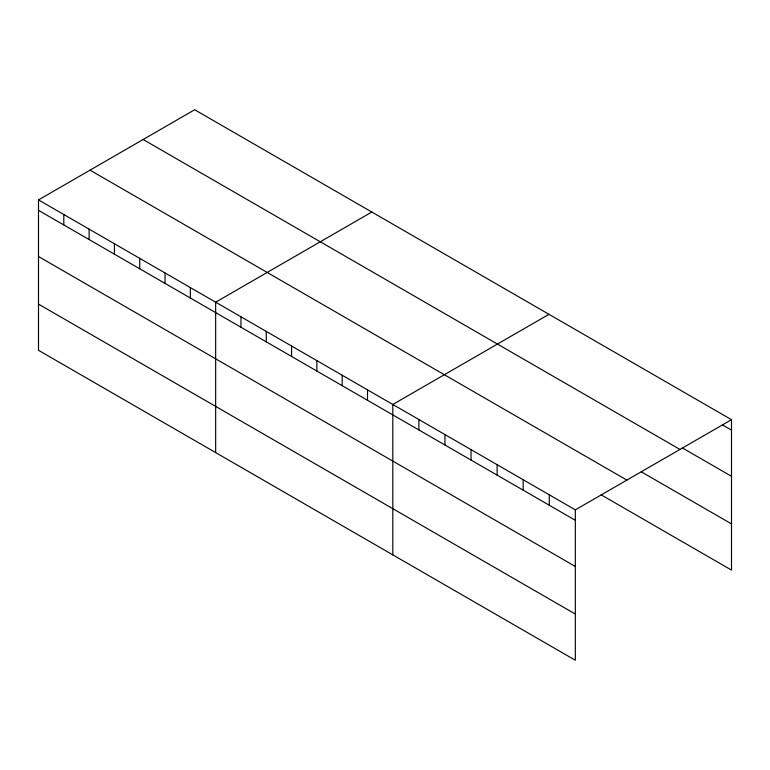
<?xml version="1.0" encoding="UTF-8"?>
<svg xmlns="http://www.w3.org/2000/svg" width="770" height="770" viewBox="0 0 770 770"><rect width="100%" height="100%" fill="white"/><g stroke="black" fill="none" stroke-linecap="round" stroke-linejoin="round"><path stroke-width="1.16" d="M38.5 199.911L575.334 509.856L575.334 660.246L38.5 350.311L38.5 199.911L194.666 109.754L731.5 419.689L731.5 570.089L601.129 494.812M371.823 212.029L215.658 302.196L215.658 452.587M548.981 314.314L392.806 404.471L392.806 554.872M575.334 509.856L731.5 419.689M722.472 424.905L731.5 430.112M682.355 447.928L731.5 476.303M143.133 139.505L679.968 449.439M641.237 471.789L731.5 523.898M90.032 170.16L626.867 480.095M38.5 210.335L575.334 520.279M38.5 256.525L575.334 566.47M38.5 304.121L575.334 614.056M549.26 494.802L549.26 505.226M523.186 479.749L523.186 490.172M497.112 464.685L497.112 475.109M471.038 449.632L471.038 460.056M444.954 434.578L444.954 445.002M418.88 419.525L418.88 429.949M367.502 389.861L367.502 400.284M342.198 375.25L342.198 385.674M316.884 360.639L316.884 371.063M291.58 346.028L291.58 356.452M266.266 331.418L266.266 341.842M240.962 316.807L240.962 327.231M190.344 287.585L190.344 298.009M165.04 272.975L165.04 283.399M139.736 258.364L139.736 268.788M114.422 243.753L114.422 254.177M89.118 229.133L89.118 239.557M63.804 214.522L63.804 224.946"/></g></svg>
